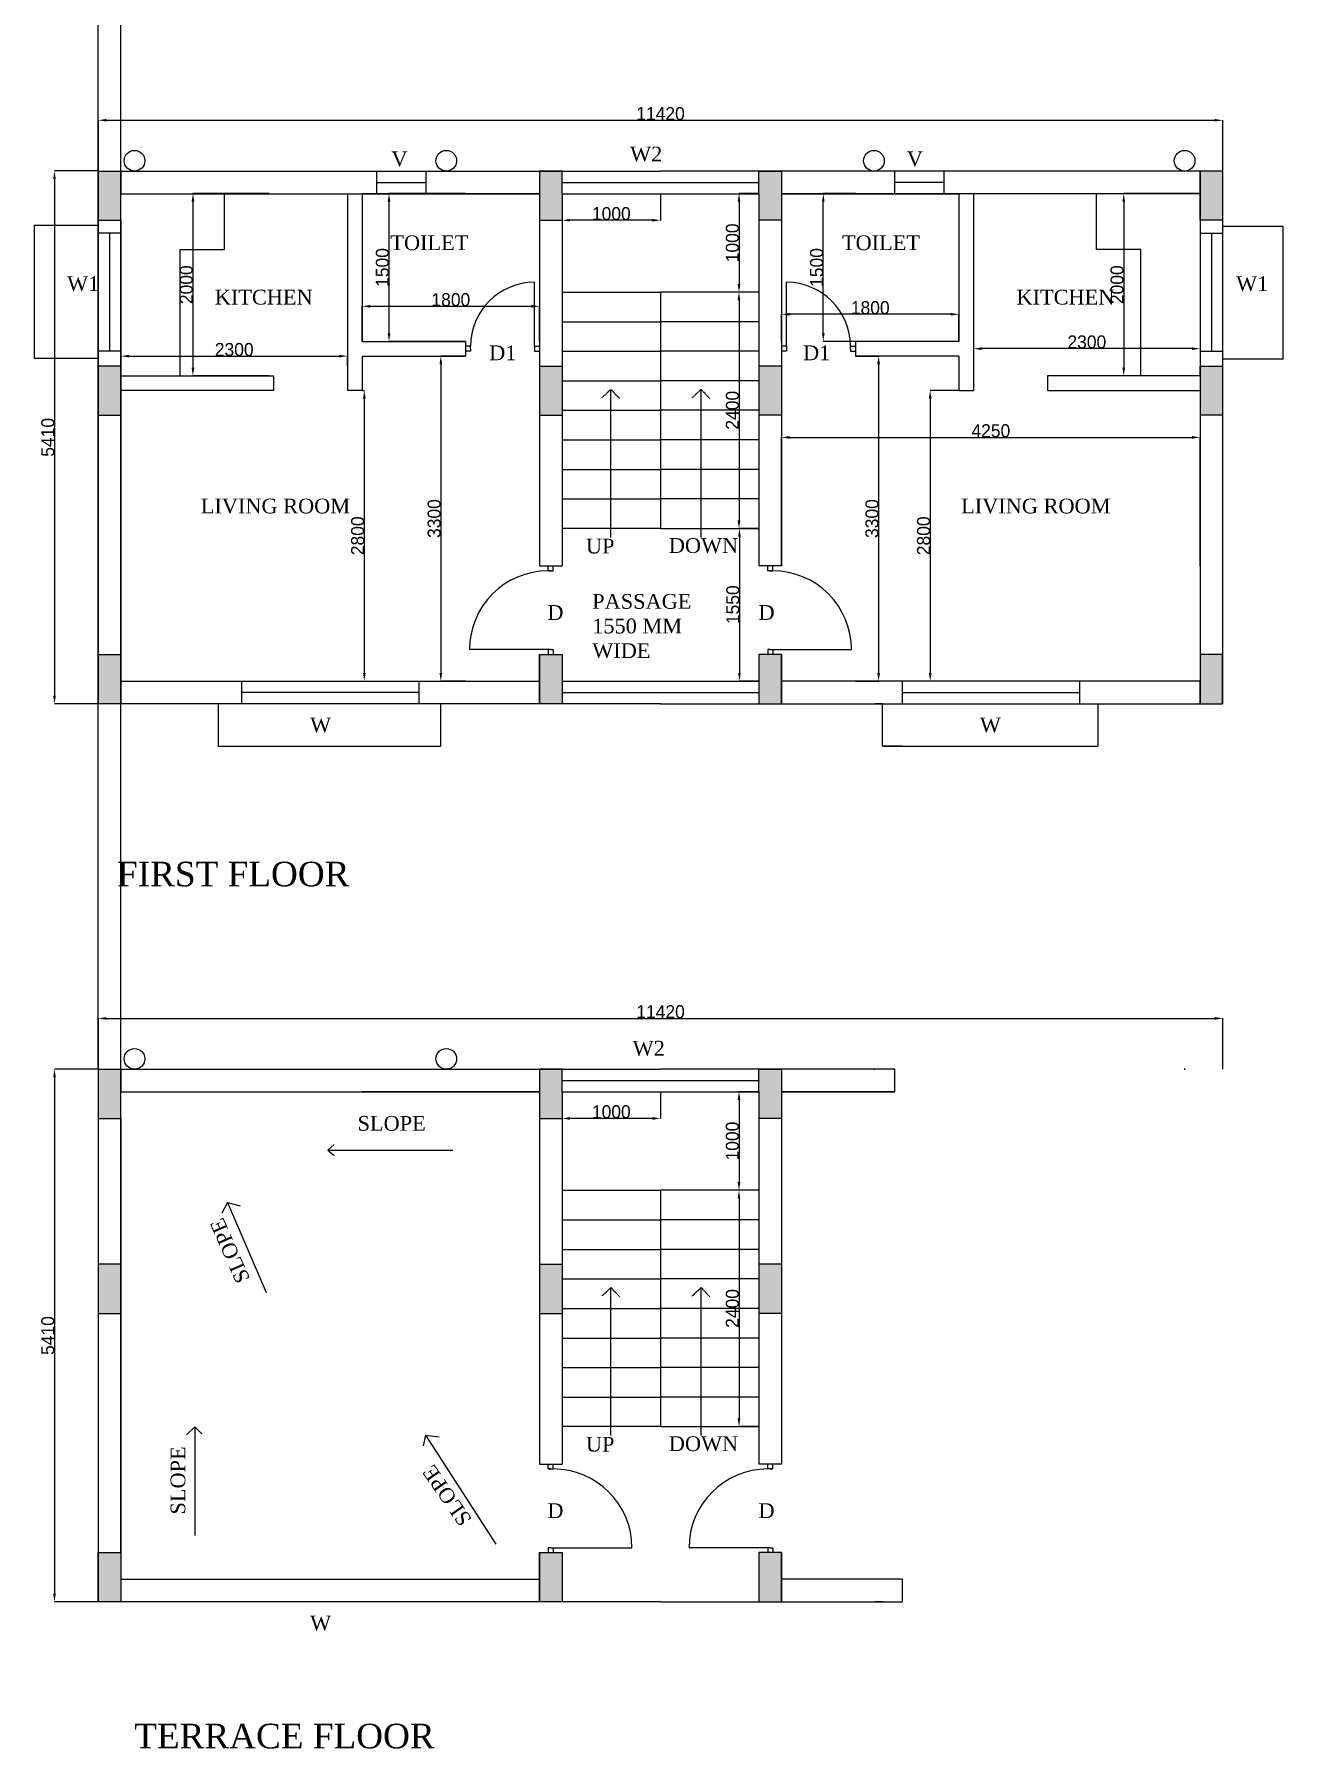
# Model space of a CAD drawing. Header units: millimetres. Extents: x -469 to 37913, y -24558 to 17717.
# Drawn here: x -469 to 12211, y -24558 to -7147 of the extents above; entities that cross this region are included whole.
import ezdxf

# ---------------------------------------------------------------- set-up
doc = ezdxf.new("R2010")
doc.units = ezdxf.units.MM
doc.linetypes.add('ACAD_ISO02W100', pattern=[15, 12, -3])
doc.dimstyles.new('ISO-25', dxfattribs={"dimtxt": 132.5, "dimasz": 82.5, "dimexe": 1.25, "dimexo": 0.625, "dimtad": 1, "dimtxsty": 'Standard', "dimcen": 2.5, "dimadec": 0, "dimazin": 0, "dimtfac": 1, "dimtmove": 0, "dimatfit": 3, "dimfxl": 1, "dimarcsym": 0})

# ---------------------------------------------------------------- blocks, each defined once
blk = doc.blocks.new('*D9')
at = {"color": 0, "lineweight": -2, "transparency": 16777216}
for p, q in [((4892, -8766), (4892, -9037)), ((5892, -8766), (5892, -9037)), ((5809, -9035), (4974, -9035))]:
    blk.add_line(p, q, dxfattribs=at)
at = {"color": 0, "transparency": 16777216}
for points in [[(4974, -9022), (4974, -9049), (4892, -9035)], [(5809, -9022), (5809, -9049), (5892, -9035)]]:
    blk.add_solid(points, dxfattribs=at)
at = {"layer": 'Defpoints', "color": 0, "transparency": 16777216}
for p in [(4892, -8765), (5892, -8765), (4892, -9035)]:
    blk.add_point(p, dxfattribs=at)
at = {"color": 0, "transparency": 16777216, "insert": (5392, -8969), "char_height": 132.5, "attachment_point": 5}
blk.add_mtext('1000', dxfattribs=at)
blk = doc.blocks.new('*D10')
at = {"color": 0, "lineweight": -2, "transparency": 16777216}
for p, q in [((6892, -9765), (6687, -9765)), ((6689, -9848), (6689, -12083)), ((6891, -12165), (6687, -12165))]:
    blk.add_line(p, q, dxfattribs=at)
at = {"color": 0, "transparency": 16777216}
for points in [[(6675, -9848), (6702, -9848), (6689, -9765)], [(6675, -12083), (6702, -12083), (6689, -12165)]]:
    blk.add_solid(points, dxfattribs=at)
at = {"layer": 'Defpoints', "color": 0, "transparency": 16777216}
for p in [(6893, -9765), (6689, -12165), (6892, -12165)]:
    blk.add_point(p, dxfattribs=at)
at = {"color": 0, "transparency": 16777216, "insert": (6622, -10965), "char_height": 132.5, "attachment_point": 5, "rotation": 90}
blk.add_mtext('2400', dxfattribs=at)
blk = doc.blocks.new('*D11')
at = {"color": 0, "lineweight": -2, "transparency": 16777216}
for p, q in [((6891, -8765), (6688, -8765)), ((6689, -8848), (6689, -9683)), ((6891, -9765), (6688, -9765))]:
    blk.add_line(p, q, dxfattribs=at)
at = {"color": 0, "transparency": 16777216}
for points in [[(6675, -8848), (6703, -8848), (6689, -8765)], [(6675, -9683), (6703, -9683), (6689, -9765)]]:
    blk.add_solid(points, dxfattribs=at)
at = {"layer": 'Defpoints', "color": 0, "transparency": 16777216}
for p in [(6892, -8765), (6689, -9765), (6892, -9765)]:
    blk.add_point(p, dxfattribs=at)
at = {"color": 0, "transparency": 16777216, "insert": (6622, -9265), "char_height": 132.5, "attachment_point": 5, "rotation": 90}
blk.add_mtext('1000', dxfattribs=at)
blk = doc.blocks.new('*D7')
at = {"color": 0, "lineweight": -2, "transparency": 16777216}
for p, q in [((181, -8535), (-265, -8535)), ((-264, -8618), (-264, -13863)), ((181, -13945), (-265, -13945))]:
    blk.add_line(p, q, dxfattribs=at)
at = {"color": 0, "transparency": 16777216}
for points in [[(-277, -8618), (-250, -8618), (-264, -8535)], [(-277, -13863), (-250, -13863), (-264, -13945)]]:
    blk.add_solid(points, dxfattribs=at)
at = {"layer": 'Defpoints', "color": 0, "transparency": 16777216}
for p in [(182, -8535), (-264, -13945), (182, -13945)]:
    blk.add_point(p, dxfattribs=at)
at = {"color": 0, "transparency": 16777216, "insert": (-331, -11240), "char_height": 132.5, "attachment_point": 5, "rotation": 90}
blk.add_mtext('5410', dxfattribs=at)
blk = doc.blocks.new('*D8')
at = {"color": 0, "lineweight": -2, "transparency": 16777216}
for p, q in [((182, -8535), (182, -8018)), ((264, -8020), (11519, -8020)), ((11602, -8535), (11602, -8018))]:
    blk.add_line(p, q, dxfattribs=at)
at = {"color": 0, "transparency": 16777216}
for points in [[(264, -8006), (264, -8033), (182, -8020)], [(11519, -8006), (11519, -8033), (11602, -8020)]]:
    blk.add_solid(points, dxfattribs=at)
at = {"layer": 'Defpoints', "color": 0, "transparency": 16777216}
for p in [(11602, -8020), (182, -8535), (11602, -8535)]:
    blk.add_point(p, dxfattribs=at)
at = {"color": 0, "transparency": 16777216, "insert": (5892, -7953), "char_height": 132.5, "attachment_point": 5}
blk.add_mtext('11420', dxfattribs=at)
blk = doc.blocks.new('*D14')
at = {"color": 0, "lineweight": -2, "transparency": 16777216}
for p, q in [((4892, -17888), (4892, -18158)), ((5892, -17888), (5892, -18158)), ((5809, -18157), (4974, -18157))]:
    blk.add_line(p, q, dxfattribs=at)
at = {"color": 0, "transparency": 16777216}
for points in [[(4974, -18143), (4974, -18171), (4892, -18157)], [(5809, -18143), (5809, -18171), (5892, -18157)]]:
    blk.add_solid(points, dxfattribs=at)
at = {"layer": 'Defpoints', "color": 0, "transparency": 16777216}
for p in [(4892, -17887), (5892, -17887), (4892, -18157)]:
    blk.add_point(p, dxfattribs=at)
at = {"color": 0, "transparency": 16777216, "insert": (5392, -18090), "char_height": 132.5, "attachment_point": 5}
blk.add_mtext('1000', dxfattribs=at)
blk = doc.blocks.new('*D15')
at = {"color": 0, "lineweight": -2, "transparency": 16777216}
for p, q in [((6892, -18887), (6687, -18887)), ((6689, -18969), (6689, -21204)), ((6891, -21287), (6687, -21287))]:
    blk.add_line(p, q, dxfattribs=at)
at = {"color": 0, "transparency": 16777216}
for points in [[(6675, -18969), (6702, -18969), (6689, -18887)], [(6675, -21204), (6702, -21204), (6689, -21287)]]:
    blk.add_solid(points, dxfattribs=at)
at = {"layer": 'Defpoints', "color": 0, "transparency": 16777216}
for p in [(6893, -18887), (6689, -21287), (6892, -21287)]:
    blk.add_point(p, dxfattribs=at)
at = {"color": 0, "transparency": 16777216, "insert": (6622, -20087), "char_height": 132.5, "attachment_point": 5, "rotation": 90}
blk.add_mtext('2400', dxfattribs=at)
blk = doc.blocks.new('*D16')
at = {"color": 0, "lineweight": -2, "transparency": 16777216}
for p, q in [((6891, -17887), (6688, -17887)), ((6689, -17969), (6689, -18804)), ((6891, -18887), (6688, -18887))]:
    blk.add_line(p, q, dxfattribs=at)
at = {"color": 0, "transparency": 16777216}
for points in [[(6675, -17969), (6703, -17969), (6689, -17887)], [(6675, -18804), (6703, -18804), (6689, -18887)]]:
    blk.add_solid(points, dxfattribs=at)
at = {"layer": 'Defpoints', "color": 0, "transparency": 16777216}
for p in [(6892, -17887), (6689, -18887), (6892, -18887)]:
    blk.add_point(p, dxfattribs=at)
at = {"color": 0, "transparency": 16777216, "insert": (6622, -18387), "char_height": 132.5, "attachment_point": 5, "rotation": 90}
blk.add_mtext('1000', dxfattribs=at)
blk = doc.blocks.new('*D12')
at = {"color": 0, "lineweight": -2, "transparency": 16777216}
for p, q in [((181, -17657), (-265, -17657)), ((-264, -17739), (-264, -22984)), ((181, -23067), (-265, -23067))]:
    blk.add_line(p, q, dxfattribs=at)
at = {"color": 0, "transparency": 16777216}
for points in [[(-277, -17739), (-250, -17739), (-264, -17657)], [(-277, -22984), (-250, -22984), (-264, -23067)]]:
    blk.add_solid(points, dxfattribs=at)
at = {"layer": 'Defpoints', "color": 0, "transparency": 16777216}
for p in [(182, -17657), (-264, -23067), (182, -23067)]:
    blk.add_point(p, dxfattribs=at)
at = {"color": 0, "transparency": 16777216, "insert": (-331, -20362), "char_height": 132.5, "attachment_point": 5, "rotation": 90}
blk.add_mtext('5410', dxfattribs=at)
blk = doc.blocks.new('*D13')
at = {"color": 0, "lineweight": -2, "transparency": 16777216}
for p, q in [((182, -17656), (182, -17140)), ((264, -17141), (11519, -17141)), ((11602, -17656), (11602, -17140))]:
    blk.add_line(p, q, dxfattribs=at)
at = {"color": 0, "transparency": 16777216}
for points in [[(264, -17127), (264, -17155), (182, -17141)], [(11519, -17127), (11519, -17155), (11602, -17141)]]:
    blk.add_solid(points, dxfattribs=at)
at = {"layer": 'Defpoints', "color": 0, "transparency": 16777216}
for p in [(11602, -17141), (182, -17657), (11602, -17657)]:
    blk.add_point(p, dxfattribs=at)
at = {"color": 0, "transparency": 16777216, "insert": (5892, -17074), "char_height": 132.5, "attachment_point": 5}
blk.add_mtext('11420', dxfattribs=at)
blk = doc.blocks.new('*D17')
at = {"color": 0, "lineweight": -2, "transparency": 16777216}
for p, q in [((412, -10515), (412, -10414)), ((494, -10415), (2629, -10415)), ((2712, -10515), (2712, -10414))]:
    blk.add_line(p, q, dxfattribs=at)
at = {"color": 0, "transparency": 16777216}
for points in [[(494, -10402), (494, -10429), (412, -10415)], [(2629, -10402), (2629, -10429), (2712, -10415)]]:
    blk.add_solid(points, dxfattribs=at)
at = {"layer": 'Defpoints', "color": 0, "transparency": 16777216}
for p in [(2712, -10415), (412, -10515), (2712, -10515)]:
    blk.add_point(p, dxfattribs=at)
at = {"color": 0, "transparency": 16777216, "insert": (1562, -10349), "char_height": 132.5, "attachment_point": 5}
blk.add_mtext('2300', dxfattribs=at)
blk = doc.blocks.new('*D18')
at = {"color": 0, "lineweight": -2, "transparency": 16777216}
for p, q in [((2862, -10265), (2862, -9908)), ((2944, -9909), (4579, -9909)), ((4662, -10265), (4662, -9908))]:
    blk.add_line(p, q, dxfattribs=at)
at = {"color": 0, "transparency": 16777216}
for points in [[(2944, -9896), (2944, -9923), (2862, -9909)], [(4579, -9896), (4579, -9923), (4662, -9909)]]:
    blk.add_solid(points, dxfattribs=at)
at = {"layer": 'Defpoints', "color": 0, "transparency": 16777216}
for p in [(4662, -9909), (2862, -10265), (4662, -10265)]:
    blk.add_point(p, dxfattribs=at)
at = {"color": 0, "transparency": 16777216, "insert": (3762, -9843), "char_height": 132.5, "attachment_point": 5}
blk.add_mtext('1800', dxfattribs=at)
blk = doc.blocks.new('*D19')
at = {"color": 0, "lineweight": -2, "transparency": 16777216}
for p, q in [((3911, -8765), (3133, -8765)), ((3134, -10183), (3134, -8848)), ((3911, -10265), (3133, -10265))]:
    blk.add_line(p, q, dxfattribs=at)
at = {"color": 0, "transparency": 16777216}
for points in [[(3120, -8848), (3148, -8848), (3134, -8765)], [(3120, -10183), (3148, -10183), (3134, -10265)]]:
    blk.add_solid(points, dxfattribs=at)
at = {"layer": 'Defpoints', "color": 0, "transparency": 16777216}
for p in [(3134, -8765), (3912, -8765), (3912, -10265)]:
    blk.add_point(p, dxfattribs=at)
at = {"color": 0, "transparency": 16777216, "insert": (3067, -9515), "char_height": 132.5, "attachment_point": 5, "rotation": 90}
blk.add_mtext('1500', dxfattribs=at)
blk = doc.blocks.new('*D20')
at = {"color": 0, "lineweight": -2, "transparency": 16777216}
for p, q in [((3911, -10415), (3659, -10415)), ((3660, -10498), (3660, -13633)), ((3911, -13715), (3659, -13715))]:
    blk.add_line(p, q, dxfattribs=at)
at = {"color": 0, "transparency": 16777216}
for points in [[(3647, -10498), (3674, -10498), (3660, -10415)], [(3647, -13633), (3674, -13633), (3660, -13715)]]:
    blk.add_solid(points, dxfattribs=at)
at = {"layer": 'Defpoints', "color": 0, "transparency": 16777216}
for p in [(3912, -10415), (3660, -13715), (3912, -13715)]:
    blk.add_point(p, dxfattribs=at)
at = {"color": 0, "transparency": 16777216, "insert": (3593, -12065), "char_height": 132.5, "attachment_point": 5, "rotation": 90}
blk.add_mtext('3300', dxfattribs=at)
blk = doc.blocks.new('*D21')
at = {"color": 0, "lineweight": -2, "transparency": 16777216}
for p, q in [((7122, -10265), (7122, -9989)), ((8839, -9990), (7204, -9990)), ((8922, -10265), (8922, -9989))]:
    blk.add_line(p, q, dxfattribs=at)
at = {"color": 0, "transparency": 16777216}
for points in [[(7204, -9977), (7204, -10004), (7122, -9990)], [(8839, -9977), (8839, -10004), (8922, -9990)]]:
    blk.add_solid(points, dxfattribs=at)
at = {"layer": 'Defpoints', "color": 0, "transparency": 16777216}
for p in [(7122, -9990), (7122, -10265), (8922, -10265)]:
    blk.add_point(p, dxfattribs=at)
at = {"color": 0, "transparency": 16777216, "insert": (8022, -9924), "char_height": 132.5, "attachment_point": 5}
blk.add_mtext('1800', dxfattribs=at)
blk = doc.blocks.new('*D22')
at = {"color": 0, "lineweight": -2, "transparency": 16777216}
for p, q in [((7871, -8765), (7544, -8765)), ((7545, -10183), (7545, -8848)), ((7871, -10265), (7544, -10265))]:
    blk.add_line(p, q, dxfattribs=at)
at = {"color": 0, "transparency": 16777216}
for points in [[(7532, -8848), (7559, -8848), (7545, -8765)], [(7532, -10183), (7559, -10183), (7545, -10265)]]:
    blk.add_solid(points, dxfattribs=at)
at = {"layer": 'Defpoints', "color": 0, "transparency": 16777216}
for p in [(7545, -8765), (7872, -8765), (7872, -10265)]:
    blk.add_point(p, dxfattribs=at)
at = {"color": 0, "transparency": 16777216, "insert": (7478, -9515), "char_height": 132.5, "attachment_point": 5, "rotation": 90}
blk.add_mtext('1500', dxfattribs=at)
blk = doc.blocks.new('*D23')
at = {"color": 0, "lineweight": -2, "transparency": 16777216}
for p, q in [((7122, -12545), (7122, -11239)), ((7204, -11240), (11289, -11240)), ((11372, -12545), (11372, -11239))]:
    blk.add_line(p, q, dxfattribs=at)
at = {"color": 0, "transparency": 16777216}
for points in [[(7204, -11227), (7204, -11254), (7122, -11240)], [(11289, -11227), (11289, -11254), (11372, -11240)]]:
    blk.add_solid(points, dxfattribs=at)
at = {"layer": 'Defpoints', "color": 0, "transparency": 16777216}
for p in [(11372, -11240), (7122, -12545), (11372, -12545)]:
    blk.add_point(p, dxfattribs=at)
at = {"color": 0, "transparency": 16777216, "insert": (9247, -11174), "char_height": 132.5, "attachment_point": 5}
blk.add_mtext('4250', dxfattribs=at)
blk = doc.blocks.new('*D24')
at = {"color": 0, "lineweight": -2, "transparency": 16777216}
for p, q in [((7872, -10415), (8108, -10415)), ((8107, -10498), (8107, -13633)), ((7872, -13715), (8108, -13715))]:
    blk.add_line(p, q, dxfattribs=at)
at = {"color": 0, "transparency": 16777216}
for points in [[(8093, -10498), (8121, -10498), (8107, -10415)], [(8093, -13633), (8121, -13633), (8107, -13715)]]:
    blk.add_solid(points, dxfattribs=at)
at = {"layer": 'Defpoints', "color": 0, "transparency": 16777216}
for p in [(7872, -10415), (7872, -13715), (8107, -13715)]:
    blk.add_point(p, dxfattribs=at)
at = {"color": 0, "transparency": 16777216, "insert": (8040, -12065), "char_height": 132.5, "attachment_point": 5, "rotation": 90}
blk.add_mtext('3300', dxfattribs=at)
blk = doc.blocks.new('*D25')
at = {"color": 0, "lineweight": -2, "transparency": 16777216}
for p, q in [((9072, -8766), (9072, -10341)), ((11372, -8766), (11372, -10341)), ((11289, -10339), (9154, -10339))]:
    blk.add_line(p, q, dxfattribs=at)
at = {"color": 0, "transparency": 16777216}
for points in [[(9154, -10326), (9154, -10353), (9072, -10339)], [(11289, -10326), (11289, -10353), (11372, -10339)]]:
    blk.add_solid(points, dxfattribs=at)
at = {"layer": 'Defpoints', "color": 0, "transparency": 16777216}
for p in [(9072, -8765), (11372, -8765), (9072, -10339)]:
    blk.add_point(p, dxfattribs=at)
at = {"color": 0, "transparency": 16777216, "insert": (10222, -10272), "char_height": 132.5, "attachment_point": 5}
blk.add_mtext('2300', dxfattribs=at)
blk = doc.blocks.new('*D26')
at = {"color": 0, "lineweight": -2, "transparency": 16777216}
for p, q in [((11371, -8765), (10595, -8765)), ((10597, -8848), (10597, -10533)), ((11371, -10615), (10595, -10615))]:
    blk.add_line(p, q, dxfattribs=at)
at = {"color": 0, "transparency": 16777216}
for points in [[(10583, -8848), (10610, -8848), (10597, -8765)], [(10583, -10533), (10610, -10533), (10597, -10615)]]:
    blk.add_solid(points, dxfattribs=at)
at = {"layer": 'Defpoints', "color": 0, "transparency": 16777216}
for p in [(11372, -8765), (10597, -10615), (11372, -10615)]:
    blk.add_point(p, dxfattribs=at)
at = {"color": 0, "transparency": 16777216, "insert": (10419, -9690), "char_height": 132.5, "attachment_point": 5, "rotation": 90}
blk.add_mtext(' \\P2000', dxfattribs=at)
blk = doc.blocks.new('*D27')
at = {"color": 0, "lineweight": -2, "transparency": 16777216}
for p, q in [((1917, -8765), (1142, -8765)), ((1143, -8848), (1143, -10533)), ((1917, -10615), (1142, -10615))]:
    blk.add_line(p, q, dxfattribs=at)
at = {"color": 0, "transparency": 16777216}
for points in [[(1129, -8848), (1157, -8848), (1143, -8765)], [(1129, -10533), (1157, -10533), (1143, -10615)]]:
    blk.add_solid(points, dxfattribs=at)
at = {"layer": 'Defpoints', "color": 0, "transparency": 16777216}
for p in [(1918, -8765), (1143, -10615), (1918, -10615)]:
    blk.add_point(p, dxfattribs=at)
at = {"color": 0, "transparency": 16777216, "insert": (965, -9690), "char_height": 132.5, "attachment_point": 5, "rotation": 90}
blk.add_mtext(' \\P2000', dxfattribs=at)
blk = doc.blocks.new('*D28')
at = {"color": 0, "lineweight": -2, "transparency": 16777216}
for p, q in [((2862, -10765), (2885, -10765)), ((2883, -10848), (2883, -13633)), ((2862, -13715), (2885, -13715))]:
    blk.add_line(p, q, dxfattribs=at)
at = {"color": 0, "transparency": 16777216}
for points in [[(2870, -10848), (2897, -10848), (2883, -10765)], [(2870, -13633), (2897, -13633), (2883, -13715)]]:
    blk.add_solid(points, dxfattribs=at)
at = {"layer": 'Defpoints', "color": 0, "transparency": 16777216}
for p in [(2862, -10765), (2862, -13715), (2883, -13715)]:
    blk.add_point(p, dxfattribs=at)
at = {"color": 0, "transparency": 16777216, "insert": (2816, -12240), "char_height": 132.5, "attachment_point": 5, "rotation": 90}
blk.add_mtext('2800', dxfattribs=at)
blk = doc.blocks.new('*D29')
at = {"color": 0, "lineweight": -2, "transparency": 16777216}
for p, q in [((8921, -10765), (8630, -10765)), ((8631, -10848), (8631, -13633)), ((8921, -13715), (8630, -13715))]:
    blk.add_line(p, q, dxfattribs=at)
at = {"color": 0, "transparency": 16777216}
for points in [[(8617, -10848), (8645, -10848), (8631, -10765)], [(8617, -13633), (8645, -13633), (8631, -13715)]]:
    blk.add_solid(points, dxfattribs=at)
at = {"layer": 'Defpoints', "color": 0, "transparency": 16777216}
for p in [(8922, -10765), (8631, -13715), (8922, -13715)]:
    blk.add_point(p, dxfattribs=at)
at = {"color": 0, "transparency": 16777216, "insert": (8564, -12240), "char_height": 132.5, "attachment_point": 5, "rotation": 90}
blk.add_mtext('2800', dxfattribs=at)
blk = doc.blocks.new('*D30')
at = {"color": 0, "lineweight": -2, "transparency": 16777216}
for p, q in [((6891, -12165), (6692, -12165)), ((6693, -12248), (6693, -13633)), ((6891, -13715), (6692, -13715))]:
    blk.add_line(p, q, dxfattribs=at)
at = {"color": 0, "transparency": 16777216}
for points in [[(6680, -12248), (6707, -12248), (6693, -12165)], [(6680, -13633), (6707, -13633), (6693, -13715)]]:
    blk.add_solid(points, dxfattribs=at)
at = {"layer": 'Defpoints', "color": 0, "transparency": 16777216}
for p in [(6892, -12165), (6693, -13715), (6892, -13715)]:
    blk.add_point(p, dxfattribs=at)
at = {"color": 0, "transparency": 16777216, "insert": (6627, -12940), "char_height": 132.5, "attachment_point": 5, "rotation": 90}
blk.add_mtext('1550', dxfattribs=at)

msp = doc.modelspace()

# ---------------------------------------------------------------- hatches: boundary and pattern name
at = {"true_color": 0xf1eb1f}
h = msp.add_hatch(color=2, dxfattribs=at)
h.dxf.hatch_style = 1
h.paths.add_polyline_path([(411.538, -8535.474), (181.538, -8535.474), (181.538, -9035.474), (411.538, -9035.474), (411.538, -9015.474)])
h.paths.add_polyline_path([(411.538, -10515.474), (181.538, -10515.474), (181.538, -11015.474), (411.538, -11015.474)])
h.paths.add_polyline_path([(411.538, -13445.474), (181.538, -13445.474), (181.538, -13945.474), (411.538, -13945.474)])
h.paths.add_polyline_path([(4891.538, -8765.474), (4891.538, -8535.474), (4661.538, -8535.474), (4661.538, -9035.474), (4891.538, -9035.474)])
h.paths.add_polyline_path([(4891.538, -10515.474), (4661.538, -10515.474), (4661.538, -11015.474), (4891.538, -11015.474)])
h.paths.add_polyline_path([(4891.538, -13445.474), (4661.538, -13445.474), (4661.538, -13945.474), (4891.538, -13945.474)])
h.paths.add_polyline_path([(7121.538, -8535.474), (6891.538, -8535.474), (6891.538, -8765.474), (6891.538, -9035.474), (7121.538, -9035.474)])
h.paths.add_polyline_path([(7121.538, -10515.474), (6891.538, -10515.474), (6891.538, -11015.474), (7121.538, -11015.474)])
h.paths.add_polyline_path([(7121.538, -13445.474), (6891.538, -13445.474), (6891.538, -13945.474), (7121.538, -13945.474)])
h.paths.add_polyline_path([(11601.538, -8535.474), (11371.538, -8535.474), (11371.538, -8765.474), (11371.538, -9035.474), (11601.538, -9035.474)])
h.paths.add_polyline_path([(11601.538, -10515.474), (11371.538, -10515.474), (11371.538, -10615.474), (11371.538, -11015.474), (11601.538, -11015.474)])
h = msp.add_hatch(color=2, dxfattribs=at)
h.dxf.hatch_style = 1
h.paths.add_polyline_path([(11601.538, -13445.474), (11371.538, -13445.474), (11371.538, -13945.474), (11601.538, -13945.474)])
h = msp.add_hatch(color=2, dxfattribs=at)
h.dxf.hatch_style = 1
h.paths.add_polyline_path([(181.538, -18156.896), (411.538, -18156.896), (411.538, -18136.896), (411.538, -17656.896), (181.538, -17656.896)])
h.paths.add_polyline_path([(411.538, -19636.896), (181.538, -19636.896), (181.538, -20136.896), (411.538, -20136.896)])
h.paths.add_polyline_path([(411.538, -22566.896), (181.538, -22566.896), (181.538, -23066.896), (411.538, -23066.896)])
h.paths.add_polyline_path([(4891.538, -17886.896), (4891.538, -17656.896), (4661.538, -17656.896), (4661.538, -18156.896), (4891.538, -18156.896)])
h.paths.add_polyline_path([(4891.538, -19636.896), (4661.538, -19636.896), (4661.538, -20136.896), (4891.538, -20136.896)])
h.paths.add_polyline_path([(4891.538, -22566.896), (4661.538, -22566.896), (4661.538, -23066.896), (4891.538, -23066.896)])
h.paths.add_polyline_path([(7121.538, -17656.896), (6891.538, -17656.896), (6891.538, -17886.896), (6891.538, -18156.896), (7121.538, -18156.896)])
h.paths.add_polyline_path([(6891.538, -20136.896), (7121.538, -20136.896), (7121.538, -19636.896), (6891.538, -19636.896)])
h.paths.add_polyline_path([(6891.538, -23066.896), (7121.538, -23066.896), (7121.538, -22566.896), (6891.538, -22566.896)])

# ---------------------------------------------------------------- linework, layer by layer
for p, q in [((181.538, -17656.896), (181.538, 233.753)), ((411.538, -22566.896), (411.538, 233.753)), ((181.538, -8535.474), (181.538, -13945.474)), ((181.538, -8535.474), (5891.538, -8535.474)), ((181.538, -8535.474), (181.538, -9035.474)), ((411.538, -9035.474), (411.538, -8535.474)), ((411.538, -8535.474), (411.538, -8765.474)), ((3011.538, -8765.474), (3011.538, -8535.474)), ((3011.538, -8650.474), (3511.538, -8650.474)), ((3511.538, -8765.474), (3511.538, -8535.474)), ((4891.538, -8535.474), (4661.538, -8535.474)), ((4661.538, -8535.474), (4661.538, -9035.474)), ((4891.538, -8765.474), (4891.538, -8535.474)), ((4891.538, -8650.474), (6891.538, -8650.474)), ((11601.538, -8535.474), (5891.538, -8535.474)), ((6891.538, -8765.474), (6891.538, -8535.474)), ((6891.538, -8535.474), (7121.538, -8535.474)), ((7121.538, -8535.474), (7121.538, -9035.474)), ((8271.538, -8765.474), (8271.538, -8535.474)), ((8771.538, -8650.474), (8271.538, -8650.474)), ((8771.538, -8765.474), (8771.538, -8535.474)), ((11371.538, -9035.474), (11371.538, -8535.474)), ((11371.538, -8535.474), (11371.538, -8765.474)), ((11601.538, -8535.474), (11601.538, -13945.474)), ((11601.538, -8535.474), (11601.538, -9035.474)), ((411.538, -8765.474), (4661.538, -8765.474)), ((411.538, -8765.474), (2711.538, -8765.474)), ((1461.538, -9332.918), (1461.538, -8765.474)), ((2711.538, -8765.474), (2711.538, -10765.474)), ((2861.538, -8765.474), (2861.538, -10265.474)), ((4661.538, -8765.474), (2861.538, -8765.474)), ((3011.538, -8765.474), (3511.538, -8765.474)), ((4891.538, -8765.474), (4891.538, -12545.474)), ((4891.538, -8765.474), (4891.538, -9765.474)), ((4891.538, -8765.474), (6891.538, -8765.474)), ((6891.538, -8765.474), (6891.538, -12545.474)), ((6891.538, -8765.474), (6891.538, -9765.474)), ((11371.538, -8765.474), (7121.538, -8765.474)), ((7121.538, -8765.474), (8921.538, -8765.474)), ((8771.538, -8765.474), (8271.538, -8765.474)), ((8921.538, -8765.474), (8921.538, -10265.474)), ((11371.538, -8765.474), (9071.538, -8765.474)), ((9071.538, -8765.474), (9071.538, -10765.474)), ((10321.538, -9332.918), (10321.538, -8765.474)), ((181.538, -9035.474), (411.538, -9035.474)), ((411.538, -9035.474), (411.538, -9015.474)), ((411.538, -9035.474), (411.538, -13445.474)), ((4661.538, -9035.474), (4891.538, -9035.474)), ((4661.538, -9035.474), (4661.538, -12545.474)), ((7121.538, -9035.474), (6891.538, -9035.474)), ((7121.538, -9035.474), (7121.538, -12545.474)), ((11371.538, -9035.474), (11371.538, -9015.474)), ((11601.538, -9035.474), (11371.538, -9035.474)), ((11371.538, -9035.474), (11371.538, -13445.474)), ((411.538, -9165.474), (181.538, -9165.474)), ((296.538, -9165.474), (296.538, -10365.474)), ((11371.538, -9165.474), (11601.538, -9165.474)), ((11486.538, -9165.474), (11486.538, -10365.474)), ((1011.538, -10615.474), (1011.538, -9332.918)), ((1011.538, -9332.918), (1461.538, -9332.918)), ((10771.538, -9332.918), (10321.538, -9332.918)), ((10771.538, -10615.474), (10771.538, -9332.918)), ((4611.538, -10315.474), (4611.538, -9665.474)), ((7171.538, -10315.474), (7171.538, -9665.474)), ((4891.538, -9765.474), (5891.538, -9765.474)), ((5891.538, -9765.474), (5891.538, -12165.474)), ((5891.538, -9765.474), (5891.538, -12165.474)), ((6891.538, -9765.474), (5891.538, -9765.474)), ((4891.538, -10065.474), (5891.538, -10065.474)), ((6891.538, -10065.474), (5891.538, -10065.474)), ((2861.538, -10265.474), (3911.538, -10265.474)), ((3911.538, -10265.474), (3911.538, -10415.474)), ((8921.538, -10265.474), (7871.538, -10265.474)), ((7871.538, -10265.474), (7871.538, -10415.474)), ((411.538, -10365.474), (181.538, -10365.474)), ((2861.538, -10415.474), (2861.538, -10765.474)), ((2861.538, -10415.474), (3911.538, -10415.474)), ((3961.538, -10315.474), (3911.538, -10315.474)), ((3961.538, -10365.474), (3911.538, -10365.474)), ((3961.538, -10340.474), (3961.538, -10315.474)), ((3961.538, -10340.474), (3961.538, -10365.474)), ((4611.538, -10315.474), (4661.538, -10315.474)), ((4611.538, -10315.474), (4611.538, -10365.474)), ((4611.538, -10365.474), (4661.538, -10365.474)), ((4891.538, -10365.474), (5891.538, -10365.474)), ((6891.538, -10365.474), (5891.538, -10365.474)), ((7171.538, -10315.474), (7121.538, -10315.474)), ((7171.538, -10365.474), (7121.538, -10365.474)), ((7171.538, -10315.474), (7171.538, -10365.474)), ((7821.538, -10340.474), (7821.538, -10315.474)), ((7821.538, -10315.474), (7871.538, -10315.474)), ((7821.538, -10340.474), (7821.538, -10365.474)), ((7821.538, -10365.474), (7871.538, -10365.474)), ((8921.538, -10415.474), (7871.538, -10415.474)), ((8921.538, -10415.474), (8921.538, -10765.474)), ((11371.538, -10365.474), (11601.538, -10365.474)), ((411.538, -10515.474), (181.538, -10515.474)), ((411.538, -10615.474), (411.538, -10515.474)), ((411.538, -10615.474), (1961.538, -10615.474)), ((1961.538, -10615.474), (1961.538, -10765.474)), ((4661.538, -10515.474), (4891.538, -10515.474)), ((7121.538, -10515.474), (6891.538, -10515.474)), ((11371.538, -10615.474), (9821.538, -10615.474)), ((9821.538, -10615.474), (9821.538, -10765.474)), ((11371.538, -10615.474), (11371.538, -10515.474)), ((11371.538, -10515.474), (11601.538, -10515.474)), ((1961.538, -10765.474), (411.538, -10765.474)), ((2861.538, -10765.474), (2711.538, -10765.474)), ((4891.538, -10665.474), (5891.538, -10665.474)), ((6891.538, -10665.474), (5891.538, -10665.474)), ((8921.538, -10765.474), (9071.538, -10765.474)), ((9821.538, -10765.474), (11371.538, -10765.474)), ((4891.538, -10965.474), (5891.538, -10965.474)), ((4891.538, -10965.474), (5891.538, -10965.474)), ((6891.538, -10965.474), (5891.538, -10965.474)), ((6891.538, -10965.474), (5891.538, -10965.474)), ((181.538, -11015.474), (411.538, -11015.474)), ((4661.538, -11015.474), (4891.538, -11015.474)), ((7121.538, -11015.474), (6891.538, -11015.474)), ((11601.538, -11015.474), (11371.538, -11015.474)), ((4891.538, -11265.474), (5891.538, -11265.474)), ((6891.538, -11265.474), (5891.538, -11265.474)), ((4891.538, -11565.474), (5891.538, -11565.474)), ((6891.538, -11565.474), (5891.538, -11565.474)), ((4891.538, -11865.474), (5891.538, -11865.474)), ((6891.538, -11865.474), (5891.538, -11865.474)), ((5891.538, -12165.474), (4891.538, -12165.474)), ((5891.538, -12165.474), (6891.538, -12165.474)), ((6688.707, -12162.974), (6688.707, -12165.474)), ((4661.538, -12545.474), (4891.538, -12545.474)), ((4751.538, -12595.474), (4751.538, -12545.474)), ((4776.538, -12595.474), (4751.538, -12595.474)), ((4751.538, -12595.474), (4776.538, -12595.474)), ((4776.538, -12595.474), (4801.538, -12595.474)), ((4801.538, -12595.474), (4801.538, -12545.474)), ((7121.538, -12545.474), (6891.538, -12545.474)), ((6981.538, -12595.474), (6981.538, -12545.474)), ((7006.538, -12595.474), (6981.538, -12595.474)), ((7006.538, -12595.474), (7031.538, -12595.474)), ((7031.538, -12595.474), (7006.538, -12595.474)), ((7031.538, -12595.474), (7031.538, -12545.474)), ((4751.538, -13395.474), (3951.538, -13395.474)), ((4776.538, -13395.474), (4751.538, -13395.474)), ((4751.538, -13395.474), (4751.538, -13445.474)), ((4776.538, -13395.474), (4801.538, -13395.474)), ((4801.538, -13395.474), (4801.538, -13445.474)), ((7006.538, -13395.474), (6981.538, -13395.474)), ((6981.538, -13395.474), (6981.538, -13445.474)), ((7006.538, -13395.474), (7031.538, -13395.474)), ((7031.538, -13395.474), (7031.538, -13445.474)), ((7031.538, -13395.474), (7831.538, -13395.474)), ((181.538, -13945.474), (181.538, -13445.474)), ((181.538, -13445.474), (411.538, -13445.474)), ((411.538, -13445.474), (411.538, -13945.474)), ((4661.538, -13445.474), (4661.538, -13945.474)), ((4661.538, -13945.474), (4661.538, -13445.474)), ((4661.538, -13445.474), (4891.538, -13445.474)), ((4891.538, -13445.474), (4891.538, -13945.474)), ((6891.538, -13445.474), (6891.538, -13945.474)), ((7121.538, -13445.474), (6891.538, -13445.474)), ((7121.538, -13445.474), (7121.538, -13945.474)), ((7121.538, -13945.474), (7121.538, -13445.474)), ((11601.538, -13445.474), (11371.538, -13445.474)), ((11371.538, -13445.474), (11371.538, -13945.474)), ((11601.538, -13945.474), (11601.538, -13445.474)), ((411.538, -13715.474), (4661.538, -13715.474)), ((1636.538, -13715.474), (1636.538, -13945.474)), ((3436.538, -13715.474), (3436.538, -13945.474)), ((4891.538, -13715.474), (6891.538, -13715.474)), ((11371.538, -13715.474), (7121.538, -13715.474)), ((8346.538, -13715.474), (8346.538, -13945.474)), ((10146.538, -13715.474), (10146.538, -13945.474)), ((11371.538, -13945.474), (11371.538, -13715.474)), ((3436.538, -13830.474), (1636.538, -13830.474)), ((4891.538, -13830.474), (6891.538, -13830.474)), ((8346.538, -13830.474), (10146.538, -13830.474)), ((5891.538, -13945.474), (181.538, -13945.474)), ((5891.538, -13945.474), (11601.538, -13945.474)), ((181.538, -17656.896), (181.538, -23066.896)), ((181.538, -17656.896), (5891.538, -17656.896)), ((181.538, -17656.896), (181.538, -18156.896)), ((411.538, -18156.896), (411.538, -17656.896)), ((411.538, -17656.896), (411.538, -17886.896)), ((4891.538, -17656.896), (4661.538, -17656.896)), ((4661.538, -17656.896), (4661.538, -18156.896)), ((4891.538, -17886.896), (4891.538, -17656.896)), ((8271.538, -17656.896), (5891.538, -17656.896)), ((6891.538, -17886.896), (6891.538, -17656.896)), ((6891.538, -17656.896), (7121.538, -17656.896)), ((7121.538, -17656.896), (7121.538, -18156.896)), ((8271.538, -17886.896), (8271.538, -17656.896)), ((11221.205, -17656.896), (11209.467, -17656.896)), ((411.538, -17886.896), (4661.538, -17886.896)), ((411.538, -17886.896), (2711.538, -17886.896)), ((4661.538, -17886.896), (2861.538, -17886.896)), ((3011.538, -17886.896), (3511.538, -17886.896)), ((4891.538, -17771.896), (6891.538, -17771.896)), ((4891.538, -17886.896), (4891.538, -21666.896)), ((4891.538, -17886.896), (4891.538, -18886.896)), ((4891.538, -17886.896), (6891.538, -17886.896)), ((6891.538, -17886.896), (6891.538, -21666.896)), ((6891.538, -17886.896), (6891.538, -18886.896)), ((7121.538, -17886.896), (8271.538, -17886.896)), ((8271.538, -17886.896), (7121.538, -17886.896)), ((181.538, -18156.896), (411.538, -18156.896)), ((411.538, -18156.896), (411.538, -18136.896)), ((411.538, -18156.896), (411.538, -22566.896)), ((4661.538, -18156.896), (4891.538, -18156.896)), ((4661.538, -18156.896), (4661.538, -21666.896)), ((7121.538, -18156.896), (6891.538, -18156.896)), ((7121.538, -18156.896), (7121.538, -21666.896)), ((2514.348, -18478.662), (2575.457, -18420.904)), ((2514.348, -18478.662), (3781.509, -18478.662)), ((2514.348, -18478.662), (2575.457, -18533.772)), ((4891.538, -18886.896), (5891.538, -18886.896)), ((5891.538, -18886.896), (5891.538, -21286.896)), ((5891.538, -18886.896), (5891.538, -21286.896)), ((6891.538, -18886.896), (5891.538, -18886.896)), ((1492.101, -19010.661), (1437.513, -19119.015)), ((1492.101, -19010.661), (1886.093, -19925.699)), ((1492.101, -19010.661), (1621.592, -19043.769)), ((4891.538, -19186.896), (5891.538, -19186.896)), ((6891.538, -19186.896), (5891.538, -19186.896)), ((4891.538, -19486.896), (5891.538, -19486.896)), ((6891.538, -19486.896), (5891.538, -19486.896)), ((411.538, -19636.896), (181.538, -19636.896)), ((411.538, -19736.896), (411.538, -19636.896)), ((4661.538, -19636.896), (4891.538, -19636.896)), ((7121.538, -19636.896), (6891.538, -19636.896)), ((4891.538, -19786.896), (5891.538, -19786.896)), ((6891.538, -19786.896), (5891.538, -19786.896)), ((181.538, -20136.896), (411.538, -20136.896)), ((4661.538, -20136.896), (4891.538, -20136.896)), ((4891.538, -20086.896), (5891.538, -20086.896)), ((4891.538, -20086.896), (5891.538, -20086.896)), ((6891.538, -20086.896), (5891.538, -20086.896)), ((6891.538, -20086.896), (5891.538, -20086.896)), ((7121.538, -20136.896), (6891.538, -20136.896)), ((4891.538, -20386.896), (5891.538, -20386.896)), ((6891.538, -20386.896), (5891.538, -20386.896)), ((4891.538, -20686.896), (5891.538, -20686.896)), ((6891.538, -20686.896), (5891.538, -20686.896)), ((4891.538, -20986.896), (5891.538, -20986.896)), ((6891.538, -20986.896), (5891.538, -20986.896)), ((1162.001, -21287.616), (1077.657, -21368.669)), ((1162.001, -21287.616), (1162.001, -22394.173)), ((1162.001, -21287.616), (1233.963, -21360.227)), ((3504.65, -21372.736), (3481.394, -21482.64)), ((3504.65, -21372.736), (4218.094, -22479.293)), ((3504.65, -21372.736), (3641.924, -21389.775)), ((5891.538, -21286.896), (4891.538, -21286.896)), ((5891.538, -21286.896), (6891.538, -21286.896)), ((6688.707, -21284.396), (6688.707, -21286.896)), ((4661.538, -21666.896), (4891.538, -21666.896)), ((4751.538, -21716.896), (4751.538, -21666.896)), ((4776.538, -21716.896), (4751.538, -21716.896)), ((4751.538, -21716.896), (4776.538, -21716.896)), ((4776.538, -21716.896), (4801.538, -21716.896)), ((4801.538, -21716.896), (4801.538, -21666.896)), ((7121.538, -21666.896), (6891.538, -21666.896)), ((6981.538, -21716.896), (6981.538, -21666.896)), ((7006.538, -21716.896), (6981.538, -21716.896)), ((7006.538, -21716.896), (7031.538, -21716.896)), ((7031.538, -21716.896), (7006.538, -21716.896)), ((7031.538, -21716.896), (7031.538, -21666.896)), ((181.538, -23066.896), (181.538, -22566.896)), ((181.538, -22566.896), (411.538, -22566.896)), ((411.538, -22566.896), (411.538, -23066.896)), ((4661.538, -22566.896), (4661.538, -23066.896)), ((4661.538, -23066.896), (4661.538, -22566.896)), ((4661.538, -22566.896), (4891.538, -22566.896)), ((4776.538, -22516.896), (4751.538, -22516.896)), ((4751.538, -22516.896), (4751.538, -22566.896)), ((4776.538, -22516.896), (4801.538, -22516.896)), ((4801.538, -22516.896), (4801.538, -22566.896)), ((4801.538, -22516.896), (5601.538, -22516.896)), ((4891.538, -22566.896), (4891.538, -23066.896)), ((6981.538, -22516.896), (6181.538, -22516.896)), ((6891.538, -22566.896), (6891.538, -23066.896)), ((7121.538, -22566.896), (6891.538, -22566.896)), ((7006.538, -22516.896), (6981.538, -22516.896)), ((6981.538, -22516.896), (6981.538, -22566.896)), ((7006.538, -22516.896), (7031.538, -22516.896)), ((7031.538, -22516.896), (7031.538, -22566.896)), ((7121.538, -22566.896), (7121.538, -23066.896)), ((7121.538, -23066.896), (7121.538, -22566.896)), ((411.538, -22836.896), (4661.538, -22836.896)), ((8346.538, -22836.896), (7121.538, -22836.896)), ((8346.538, -22836.896), (8346.538, -23066.896)), ((5891.538, -23066.896), (181.538, -23066.896)), ((5891.538, -23066.896), (8346.538, -23066.896))]:
    msp.add_line(p, q)
at = {"linetype": 'ACAD_ISO02W100'}
for p, q in [((181.538, -9087.942), (-468.897, -9087.942)), ((-468.897, -9087.942), (-468.897, -10435.739)), ((12211.476, -9100.085), (11601.538, -9100.085)), ((12211.476, -9100.085), (12211.476, -10446.802)), ((-468.897, -10435.739), (181.538, -10435.739)), ((12211.476, -10446.802), (11601.538, -10446.802)), ((5388.189, -10753.059), (5294.971, -10840.483)), ((5388.189, -12256.547), (5388.189, -10753.059)), ((5388.189, -10753.059), (5475.963, -10846.42)), ((6304.039, -10753.059), (6210.821, -10840.483)), ((6304.039, -12256.547), (6304.039, -10753.059)), ((6304.039, -10753.059), (6391.813, -10846.42)), ((1636.538, -13945.474), (1398.866, -13945.474)), ((1398.866, -13945.474), (1398.866, -14375.246)), ((3659.913, -14375.246), (3659.913, -13945.474)), ((8145.265, -13945.474), (8067.016, -13945.474)), ((8145.265, -14375.246), (8145.265, -13945.474)), ((10146.538, -13945.474), (10332.146, -13945.474)), ((10332.146, -13945.474), (10332.146, -14375.246)), ((1398.866, -14375.246), (3659.913, -14375.246)), ((8145.265, -14375.246), (10332.146, -14375.246)), ((8346.538, -14375.246), (8145.265, -14375.246)), ((5388.189, -19874.481), (5294.971, -19961.906)), ((5388.189, -21377.969), (5388.189, -19874.481)), ((5388.189, -19874.481), (5475.963, -19967.842)), ((6304.039, -19874.481), (6210.821, -19961.906)), ((6304.039, -21377.969), (6304.039, -19874.481)), ((6304.039, -19874.481), (6391.813, -19967.842)), ((1636.538, -23066.896), (1398.866, -23066.896)), ((8145.265, -23066.896), (8067.016, -23066.896))]:
    msp.add_line(p, q, dxfattribs=at)
at = {"color": 152, "true_color": 0x2776bb}
for centre in [(549.017, -8430.638), (3715.708, -8430.638), (8059.532, -8430.638), (11215.336, -8430.638), (549.017, -17552.061), (3715.708, -17552.061)]:
    msp.add_circle(centre, 105, dxfattribs=at)
for centre, radius, start, end in [((4611.538, -10315.474), 650, 90, 180), ((7171.538, -10315.474), 650, 0, 90), ((4751.538, -13395.474), 800, 90, 180), ((7031.538, -13395.474), 800, 0, 90), ((4801.538, -22516.896), 800, 0, 90), ((6981.538, -22516.896), 800, 90, 180)]:
    msp.add_arc(centre, radius, start, end)
for centre in [(8059.532, -17552.061), (11215.336, -17552.061)]:
    msp.add_arc(centre, 105, 266.7956031, 273.2043969, dxfattribs=at)

# ---------------------------------------------------------------- texts
at = {"linetype": 'ACAD_ISO02W100', "char_height": 150, "attachment_point": 1}
for s, width, insert in [('{\\fTimes New Roman TUR|b0|i0|c0|p18;V}', 517.75944, (3158.441, -8337.008)), ('{\\fTimes New Roman TUR|b0|i0|c0|p18;V}', 517.75944, (8393.441, -8337.008)), ('{\\fTimes New Roman TUR|b0|i0|c0|p18;PASSAGE ^J1550 MM^JWIDE}', 1473.11698, (5198.351, -12831.014))]:
    msp.add_mtext_dynamic_manual_height_columns(s, width=width, gutter_width=12.5, heights=[0], dxfattribs=dict(at, insert=insert))
at = {"attachment_point": 1}
for s, width, heights, insert, char_height in [('{\\fTimes New Roman TUR|b0|i0|c0|p18;W2}', 675.82894, [0], (5582.056, -8287.946), 150), ('\\pxr2;{\\fTimes New Roman TUR|b0|i0|c0|p18;TOILET}', 1800, [0], (3147.79, -9188.827), 150), ('\\pxr2;{\\fTimes New Roman TUR|b0|i0|c0|p18;TOILET}', 1800, [0], (7734.656, -9188.827), 150), ('{\\fTimes New Roman TUR|b0|i0|c0|p18;W1}', 239.60143, [0], (-135.436, -9603.921), 150), ('{\\fTimes New Roman TUR|b0|i0|c0|p18;KITCHEN}', 1239.04395, [0], (1364.304, -9741.197), 150), ('{\\fTimes New Roman TUR|b0|i0|c0|p18;KITCHEN}', 1239.04395, [0], (9507.493, -9741.197), 150), ('{\\fTimes New Roman TUR|b0|i0|c0|p18;W1}', 239.60143, [0], (11737.955, -9603.921), 150), ('{\\fTimes New Roman TUR|b0|i0|c0|p18;D1}', 512.16177, [0], (4151.376, -10306.57), 150), ('{\\fTimes New Roman TUR|b0|i0|c0|p18;D1}', 512.16177, [0], (7339.841, -10306.57), 150), ('{\\fTimes New Roman TUR|b0|i0|c0|p18;LIVING ROOM}', 2792.67458, [402.596], (1222.411, -11862.455), 150), ('{\\fTimes New Roman TUR|b0|i0|c0|p18;LIVING ROOM}', 2792.67458, [402.596], (8945.638, -11862.455), 150), ('{\\fTimes New Roman TUR|b0|i0|c0|p18;UP}', 434.79065, [0], (5133.71, -12269.229), 150), ('{\\fTimes New Roman TUR|b0|i0|c0|p18;DOWN}', 765.46794, [0], (5976.075, -12263.563), 150), ('{\\fTimes New Roman TUR|b0|i0|c0|p18;D}', 344.29431, [0], (4742.467, -12943.802), 150), ('{\\fTimes New Roman TUR|b0|i0|c0|p18;D}', 344.29431, [0], (6887.162, -12943.802), 150), ('{\\fTimes New Roman TUR|b0|i0|c0|p18;W}', 767.51776, [0], (2332.407, -14085.45), 150), ('{\\fTimes New Roman TUR|b0|i0|c0|p18;W}', 767.51776, [0], (9135.281, -14085.45), 150), ('{\\fTimes New Roman TUR|b0|i0|c0|p18;FIRST FLOOR}', 3365.63122, [0], (372.142, -15549.952), 250), ('{\\fTimes New Roman TUR|b0|i0|c0|p18;W2}', 675.82894, [0], (5608.592, -17369.062), 150), ('{\\fTimes New Roman TUR|b0|i0|c0|p18;SLOPE}', 1444.71689, [0], (2814.706, -18132.05), 150), ('{\\fTimes New Roman TUR|b0|i0|c0|p18;UP}', 434.79065, [0], (5133.71, -21390.651), 150), ('{\\fTimes New Roman TUR|b0|i0|c0|p18;DOWN}', 765.46794, [0], (5976.075, -21384.985), 150), ('{\\fTimes New Roman TUR|b0|i0|c0|p18;D}', 344.29431, [0], (4742.467, -22065.225), 150), ('{\\fTimes New Roman TUR|b0|i0|c0|p18;D}', 344.29431, [0], (6887.162, -22065.225), 150), ('{\\fTimes New Roman TUR|b0|i0|c0|p18;W}', 767.51776, [0], (2332.407, -23206.872), 150), ('{\\fTimes New Roman TUR|b0|i0|c0|p18;TERRACE FLOOR}', 3365.63122, [0], (545.716, -24304.257), 250)]:
    msp.add_mtext_dynamic_manual_height_columns(s, width=width, gutter_width=12.5, heights=heights, dxfattribs=dict(at, insert=insert, char_height=char_height))
at = {"char_height": 150, "attachment_point": 1}
for insert, rotation in [((1588.264, -19847.54), 113.8068039), ((915.014, -22179.634), 90), ((3858.249, -22313.56), 124.7725415)]:
    msp.add_mtext_dynamic_manual_height_columns('{\\fTimes New Roman TUR|b0|i0|c0|p18;SLOPE}', width=1444.71689, gutter_width=12.5, heights=[0], dxfattribs=dict(at, insert=insert, rotation=rotation))

# ---------------------------------------------------------------- dimensions: what is measured, and where the dimension line sits
for base, p1, p2, picture, middle in [((11601.538, -8019.616), (181.538, -8535.474), (11601.538, -8535.474), '*D8', (5891.538, -7952.741)), ((4891.538, -9035.474), (5891.538, -8765.474), (4891.538, -8765.474), '*D9', (5391.538, -8968.599)), ((9071.538, -10339.322), (11371.538, -8765.474), (9071.538, -8765.474), '*D25', (10221.538, -10272.447)), ((4661.538, -9909.474), (2861.538, -10265.474), (4661.538, -10265.474), '*D18', (3761.538, -9842.599)), ((7121.538, -9990.474), (8921.538, -10265.474), (7121.538, -10265.474), '*D21', (8021.538, -9923.599)), ((2711.538, -10415.474), (411.538, -10515.474), (2711.538, -10515.474), '*D17', (1561.538, -10348.599)), ((11371.538, -11240.474), (7121.538, -12545.474), (11371.538, -12545.474), '*D23', (9246.538, -11173.599)), ((11601.538, -17141.038), (181.538, -17656.896), (11601.538, -17656.896), '*D13', (5891.538, -17074.163)), ((4891.538, -18156.896), (5891.538, -17886.896), (4891.538, -17886.896), '*D14', (5391.538, -18090.021))]:
    dim = msp.add_linear_dim(base=base, p1=p1, p2=p2, dimstyle='ISO-25')
    dim.commit()
    dim.dimension.update_dxf_attribs({"geometry": picture, "text_midpoint": middle})
for base, p1, p2, picture, middle in [((-263.709, -13945.474), (181.538, -8535.474), (181.538, -13945.474), '*D7', (-330.584, -11240.474)), ((3133.778, -8765.474), (3911.538, -10265.474), (3911.538, -8765.474), '*D19', (3066.903, -9515.474)), ((6689.123, -9765.474), (6891.538, -8765.474), (6891.538, -9765.474), '*D11', (6622.248, -9265.474)), ((6688.707, -12165.474), (6892.788, -9765.474), (6891.538, -12165.474), '*D10', (6621.832, -10965.474)), ((6693.412, -13715.474), (6891.538, -12165.474), (6891.538, -13715.474), '*D30', (6626.537, -12940.474)), ((-263.709, -23066.896), (181.538, -17656.896), (181.538, -23066.896), '*D12', (-330.584, -20361.896)), ((6689.123, -18886.896), (6891.538, -17886.896), (6891.538, -18886.896), '*D16', (6622.248, -18386.896)), ((6688.707, -21286.896), (6892.788, -18886.896), (6891.538, -21286.896), '*D15', (6621.832, -20086.896))]:
    dim = msp.add_linear_dim(base=base, p1=p1, p2=p2, angle=90, dimstyle='ISO-25')
    dim.commit()
    dim.dimension.update_dxf_attribs({"geometry": picture, "text_midpoint": middle})
for base, p1, p2, text, picture, middle in [((1142.785, -10615.474), (1917.785, -8765.474), (1917.785, -10615.474), ' \\P2000', '*D27', (965.493, -9690.474)), ((10596.538, -10615.474), (11371.538, -8765.474), (11371.538, -10615.474), ' \\P2000', '*D26', (10419.246, -9690.474)), ((2883.362, -13715.474), (2861.538, -10765.474), (2861.538, -13715.474), '2800', '*D28', (2816.487, -12240.474))]:
    dim = msp.add_linear_dim(base=base, p1=p1, p2=p2, angle=90, text=text, dimstyle='ISO-25')
    dim.commit()
    dim.dimension.update_dxf_attribs({"geometry": picture, "text_midpoint": middle})
for base, p1, p2, picture, middle in [((7545.29, -8765.474), (7871.538, -10265.474), (7871.538, -8765.474), '*D22', (7545.29, -9515.474)), ((3660.35, -13715.474), (3911.538, -10415.474), (3911.538, -13715.474), '*D20', (3660.35, -12065.474)), ((8106.968, -13715.474), (7871.538, -10415.474), (7871.538, -13715.474), '*D24', (8106.968, -12065.474))]:
    dim = msp.add_linear_dim(base=base, p1=p1, p2=p2, angle=90, dimstyle='ISO-25')
    dim.commit()
    dim.dimension.update_dxf_attribs({"geometry": picture, "text_midpoint": middle, "dimtype": 160})
dim = msp.add_linear_dim(base=(8631.201, -13715.474), p1=(8921.538, -10765.474), p2=(8921.538, -13715.474), angle=90, text='2800', dimstyle='ISO-25')
dim.commit()
dim.dimension.update_dxf_attribs({"geometry": '*D29', "text_midpoint": (8631.201, -12240.474), "dimtype": 160})

doc.saveas('drawing.dxf')
